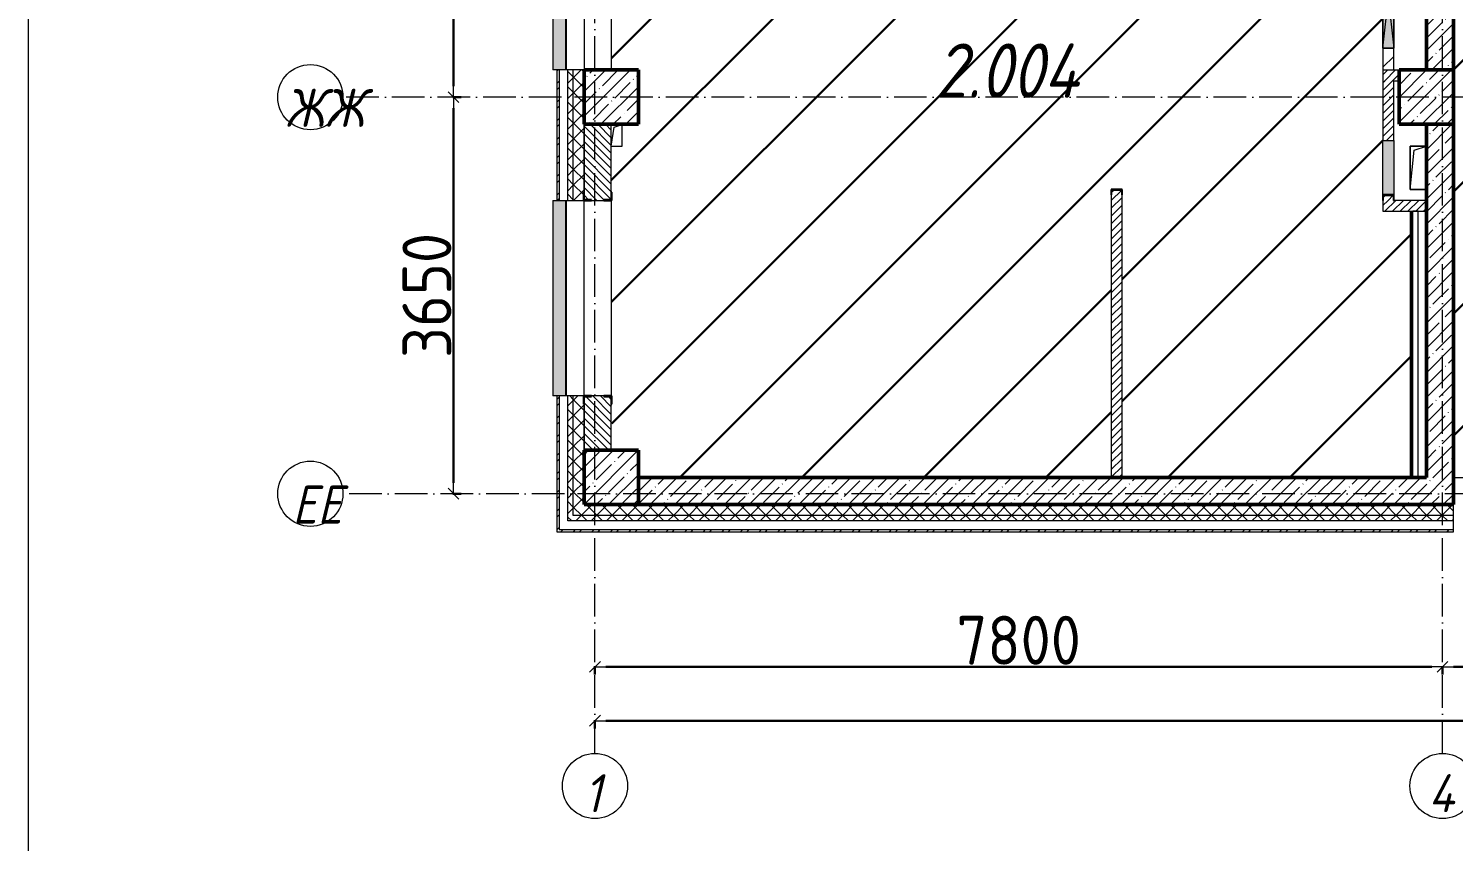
# Model space of a CAD drawing. Header units: millimetres. Extents: x -17017 to 628417, y -109036 to 199237.
# Drawn here: x 35697 to 48810, y 115795 to 123277 of the extents above; entities that cross this region are included whole.
import ezdxf

# ---------------------------------------------------------------- set-up
doc = ezdxf.new("R2010")
doc.units = ezdxf.units.MM
doc.linetypes.add('50_200_ШТРИХ_1Т_ш5_п1_п1_', pattern=[700, 500, -100, 0, -100])
for name, color, linetype, lineweight in [('3.1) ЖБ окна 1.2 м', 102, 'Continuous', 30), ('A-____-____-DIMS', 7, 'Continuous', 9), ('A-DETL-GENF-OTLN', 7, 'Continuous', 9), ('A-FLOR-____-OTLN', 7, 'Continuous', 9), ('A-GENM-____-MCUT', 7, 'Continuous', 25), ('A-GENM-____-OTLN', 7, 'Continuous', 9), ('A-GENM-____-OTLN-1', 7, 'Continuous', 25), ('A-GLAZ-____-OTLN', 7, 'Continuous', 9), ('A-WALL-____-MCUT', 7, 'Continuous', 13), ('A-WALL-____-MCUT-1', 7, 'Continuous', 9), ('A-WALL-____-MCUT-2', 7, 'Continuous', 50), ('A-WALL-____-OTLN', 7, 'Continuous', 9), ('A-WALL-____-PATT-1', 7, 'Continuous', 9), ('A-WALL-FNSH-MCUT-1', 7, 'Continuous', 9), ('S-COLS-____-MCUT', 7, 'Continuous', 50), ('S-COLS-____-OTLN', 7, 'Continuous', 9), ('S-GRID-____-IDEN', 7, 'Continuous', 9), ('S-GRID-____-OTLN-1', 7, '50_200_ШТРИХ_1Т_ш5_п1_п1_', 9), ('Марки помещений', 7, 'Continuous', 9), ('стяжа', 7, 'Continuous', 30)]:
    doc.layers.add(name, color=color, linetype=linetype, lineweight=lineweight)
doc.layers.add('A-GLAZ-____-OTLN-1', color=7, linetype='Continuous', lineweight=9, true_color=0xc0c0c0)
doc.styles.add('ISOCPEUR_I_2', font='isocpeui.ttf', dxfattribs={"width": 0.85, "height": 2.3})
doc.styles.add('ISOCPEUR_I_9', font='isocpeui.ttf', dxfattribs={"width": 0.9, "height": 250})
doc.styles.add('СПДС', font='isocpeur.ttf', dxfattribs={"width": 0.9})
doc.dimstyles.new('Размера А3', dxfattribs={"dimtxt": 200, "dimasz": 100, "dimexe": 70, "dimexo": 100, "dimgap": 20, "dimtad": 1, "dimdec": 0, "dimrnd": 10, "dimzin": 0, "dimdsep": 46, "dimtxsty": 'СПДС', "dimblk": 'ARROWHEAD_6', "dimcen": 1, "dimclrd": 256, "dimclre": 256, "dimclrt": 256, "dimazin": 0, "dimtfac": 1, "dimtdec": 0, "dimtmove": 2, "dimatfit": 3, "dimfxl": 1, "dimtolj": 1, "dimtzin": 0, "dimarcsym": 0})
pattern_1 = [(45, (43259.71, 63713.66), (-70.71068, 70.71068), []), (135, (43259.71, 63713.66), (-70.71068, -70.71068), [])]
pattern_2 = [(45, (43259.71, 63713.66), (-114.04925, 114.04925), []), (45, (43373.76, 63713.66), (-114.04925, 114.04925), [201.612, -40.322, 3.353, -36.97])]
pattern_3 = [(45, (43259.71, 63713.66), (-35.35534, 35.35534), [])]
pattern_4 = [(45, (43259.71, 63713.66), (-85.53659, 85.53659), []), (45, (43316.74, 63713.66), (-85.53659, 85.53659), [])]

# ---------------------------------------------------------------- blocks, each defined once
blk = doc.blocks.new('BSC_Колонна _Прямоугольная - 500х500-V21-АР1_План отверстий 2 этажа в осях 1-64_Ю-ЯЯ')
at = {"layer": 'S-COLS-____-OTLN'}
h = blk.add_hatch(dxfattribs=at)
h.set_pattern_fill('FP_30', color=256, style=0, pattern_type=2)
h.set_pattern_definition([(45, (2200, -55431.04), (-114.04925, 114.04925), []), (45, (2314.05, -55431.04), (-114.04925, 114.04925), [201.613, -40.323, 3.353, -36.97])])
h.paths.add_polyline_path([(-250, -250), (250, -250), (250, 250), (-250, 250), (-250, 179)], flags=0)
at = {"layer": 'S-COLS-____-MCUT'}
for p, q in [((250, 250), (-250, 250)), ((-250, 250), (-250, -250)), ((250, -250), (250, 250)), ((-250, -250), (250, -250))]:
    blk.add_line(p, q, dxfattribs=at)
blk = doc.blocks.new('BSC_Колонна _Прямоугольная - 500х500-V57-АР1_План отверстий 2 этажа в осях 1-64_Ю-ЯЯ')
at = {"layer": 'S-COLS-____-OTLN'}
h = blk.add_hatch(dxfattribs=at)
h.set_pattern_fill('FP_68', color=256, style=0, pattern_type=2)
h.set_pattern_definition([(45, (2200, -58931.04), (-114.04925, 114.04925), []), (45, (2314.05, -58931.04), (-114.04925, 114.04925), [201.613, -40.323, 3.353, -36.97])])
h.paths.add_polyline_path([(-250, -250), (250, -250), (250, 250), (-250, 250), (-250, -92)], flags=0)
at = {"layer": 'S-COLS-____-MCUT'}
for p, q in [((250, 250), (-250, 250)), ((-250, 250), (-250, -250)), ((250, -250), (250, 250)), ((-250, -250), (250, -250))]:
    blk.add_line(p, q, dxfattribs=at)
blk = doc.blocks.new('BSC_Колонна _Прямоугольная - 500х500-V58-АР1_План отверстий 2 этажа в осях 1-64_Ю-ЯЯ')
at = {"layer": 'S-COLS-____-OTLN'}
h = blk.add_hatch(dxfattribs=at)
h.set_pattern_fill('FP_69', color=256, style=0, pattern_type=2)
h.set_pattern_definition([(45, (-5300, -58931.04), (-114.04925, 114.04925), []), (45, (-5185.95, -58931.04), (-114.04925, 114.04925), [201.613, -40.323, 3.353, -36.97])])
h.paths.add_polyline_path([(-250, -250), (250, -250), (250, 250), (-250, 250)], flags=0)
at = {"layer": 'S-COLS-____-MCUT'}
for p, q in [((250, 250), (-250, 250)), ((-250, 250), (-250, -250)), ((250, -250), (250, 250)), ((-250, -250), (250, -250))]:
    blk.add_line(p, q, dxfattribs=at)
blk = doc.blocks.new('Фахверк_СКБ_Уголок - 250_2700-27497298-АР1_План отверстий 2 этажа в осях 1-64_Ю-ЯЯ')
at = {"layer": 'A-GENM-____-MCUT'}
for p, q in [((200, 181), (125, 181)), ((125, 181), (125, 106)), ((131, 106), (131, 175)), ((131, 175), (200, 175)), ((200, 175), (200, 181)), ((125, 106), (131, 106)), ((131, -6), (125, -6)), ((125, -6), (125, -81)), ((125, -81), (200, -81)), ((131, -75), (131, -6)), ((200, -75), (131, -75)), ((200, -81), (200, -75))]:
    blk.add_line(p, q, dxfattribs=at)
blk = doc.blocks.new('AR_Отверстие Ниша - Лючок-32405778-АР1_План отверстий 2 этажа в осях 1-64_Ю-ЯЯ')
at = {"layer": 'A-GLAZ-____-OTLN'}
blk.add_hatch(color=256, dxfattribs=at).paths.add_polyline_path([(-250, 50), (-250, -50), (250, -50), (250, 50)], flags=0)
for p, q in [((-250, 50), (250, 50)), ((250, 50), (250, -50)), ((250, -50), (-250, -50))]:
    blk.add_line(p, q, dxfattribs=at)
blk = doc.blocks.new('154_Фахверк_СКБ_Швеллер - Тип_100_3960_зеркало-29769493-АР1_План отверстий 2 этажа в осях 1-64_Ю-ЯЯ')
at = {"layer": 'A-GENM-____-MCUT'}
for p, q in [((175, 50), (125, 50)), ((125, 50), (125, -50)), ((128, 47), (175, 47)), ((128, -47), (128, 47)), ((175, 47), (175, 50)), ((125, -50), (175, -50)), ((175, -47), (128, -47)), ((175, -50), (175, -47))]:
    blk.add_line(p, q, dxfattribs=at)
blk = doc.blocks.new('154_Фахверк_СКБ_Швеллер - Тип_100_3960-28331862-АР1_План отверстий 2 этажа в осях 1-64_Ю-ЯЯ')
at = {"layer": 'A-GENM-____-MCUT'}
for p, q in [((175, 50), (125, 50)), ((125, 50), (125, -50)), ((128, 47), (175, 47)), ((128, -47), (128, 47)), ((175, 47), (175, 50)), ((125, -50), (175, -50)), ((175, -47), (128, -47)), ((175, -50), (175, -47))]:
    blk.add_line(p, q, dxfattribs=at)
blk = doc.blocks.new('AR_Отверстие прямоугольное _в плите_ - AR_Отверстие прямоугольное _в плите_-30459278-АР1_План отверстий 2 этажа в осях 1-64_Ю-ЯЯ')
at = {"layer": 'A-GENM-____-OTLN'}
for p, q in [((75, 200), (-75, 200)), ((-75, 200), (-75, -200)), ((-75, -200), (-37, 163)), ((-37, 163), (75, 200)), ((-75, -200), (75, -200))]:
    blk.add_line(p, q, dxfattribs=at)
blk = doc.blocks.new('AR_Отверстие прямоугольное _в плите_ - AR_Отверстие прямоугольное _в плите_-V165-АР1_План отверстий 2 этажа в осях 1-64_Ю-ЯЯ')
at = {"layer": 'A-GENM-____-OTLN'}
for p, q in [((50, 100), (-50, 100)), ((-50, -100), (-25, 75)), ((-25, 75), (50, 100)), ((50, -100), (50, 100)), ((-50, -100), (50, -100))]:
    blk.add_line(p, q, dxfattribs=at)
blk = doc.blocks.new('Отлив_СКБ - Отлив витража_120_НВФ-31885689-АР1_План отверстий 2 этажа в осях 1-64_Ю-ЯЯ')
at = {"layer": 'A-GLAZ-____-OTLN-1'}
for points in [[(1800, 2), (1800, 120), (0, 120), (0, 2), (737, 2)], [(1800, 0), (1800, 2), (0, 2), (0, 0), (737, 0)]]:
    blk.add_hatch(color=256, dxfattribs=at).paths.add_polyline_path(points, flags=0)
at = {"layer": 'A-GLAZ-____-OTLN'}
for p, q in [((0, 83), (0, 120)), ((1800, 120), (0, 120)), ((0, 2), (1800, 2)), ((1800, 120), (1800, 83)), ((1800, 0), (0, 0))]:
    blk.add_line(p, q, dxfattribs=at)
blk = doc.blocks.new('AR_Отверстие прямоугольное _в стене_ - AR_Отверстие прямоугольное _в стене__ОВ-36801996-АР1_План отверстий 2 этажа в осях 1-64_Ю-ЯЯ')
at = {"layer": 'A-GLAZ-____-OTLN'}
blk.add_hatch(color=256, dxfattribs=at).paths.add_polyline_path([(-450, -50), (450, -50), (450, 50), (-450, 50)], flags=0)
at = {"layer": 'A-DETL-GENF-OTLN'}
for p, q in [((-450, -50), (-450, 50)), ((-450, 50), (450, 50)), ((450, 50), (-450, -50)), ((-450, 50), (450, -50)), ((450, 50), (-450, 50)), ((-450, 50), (-450, -50)), ((450, 50), (450, -50)), ((450, -50), (450, 50)), ((450, -50), (-450, -50)), ((-450, -50), (450, -50))]:
    blk.add_line(p, q, dxfattribs=at)
blk = doc.blocks.new('Ось сетки - Круг_Ø6_00__ISO-2_5_0_9K_-25732049-АР1_План отверстий 2 этажа в осях 1-64_Ю-ЯЯ')
at = {"layer": 'S-GRID-____-IDEN'}
blk.add_circle((0, 0), 3, dxfattribs=at)
blk = doc.blocks.new('ARROWHEAD_6')
at = {"color": 0, "linetype": 'Continuous'}
for p, q in [((0, 0), (-1, 0)), ((-0.5, -0.5), (0.5, 0.5))]:
    blk.add_line(p, q, dxfattribs=at)
blk = doc.blocks.new('*D2723')
at = {"layer": 'A-____-____-DIMS', "lineweight": -2, "transparency": 16777216}
for p, q in [((-17942, 512710), (-17942, 512634)), ((-10142, 512710), (-10142, 512634)), ((-17842, 512704), (-10242, 512704))]:
    blk.add_line(p, q, dxfattribs=at)
at = {"layer": 'Defpoints', "color": 0, "transparency": 16777216}
for p in [(-17942, 512810), (-10142, 512810), (-10142, 512704)]:
    blk.add_point(p, dxfattribs=at)
at = {"layer": 'A-____-____-DIMS', "lineweight": -2, "transparency": 16777216, "xscale": 100, "yscale": 100, "zscale": 100, "rotation": 180}
blk.add_blockref('ARROWHEAD_6', (-17942, 512704), dxfattribs=at)
at = {"layer": 'A-____-____-DIMS', "lineweight": -2, "transparency": 16777216, "xscale": 100, "yscale": 100, "zscale": 100}
blk.add_blockref('ARROWHEAD_6', (-10142, 512704), dxfattribs=at)
at = {"layer": 'A-____-____-DIMS', "transparency": 16777216, "insert": (-14042, 512949), "char_height": 450, "width": 2.49, "attachment_point": 5, "style": 'СПДС'}
blk.add_mtext('\\A1;7800', dxfattribs=at)
blk = doc.blocks.new('*D2724')
at = {"layer": 'A-____-____-DIMS', "lineweight": -2, "transparency": 16777216}
for p, q in [((-10142, 512710), (-10142, 512634)), ((-7842, 512710), (-7842, 512634)), ((-10042, 512704), (-7942, 512704))]:
    blk.add_line(p, q, dxfattribs=at)
at = {"layer": 'Defpoints', "color": 0, "transparency": 16777216}
for p in [(-10142, 512810), (-7842, 512810), (-7842, 512704)]:
    blk.add_point(p, dxfattribs=at)
at = {"layer": 'A-____-____-DIMS', "lineweight": -2, "transparency": 16777216, "xscale": 100, "yscale": 100, "zscale": 100, "rotation": 180}
blk.add_blockref('ARROWHEAD_6', (-10142, 512704), dxfattribs=at)
at = {"layer": 'A-____-____-DIMS', "lineweight": -2, "transparency": 16777216, "xscale": 100, "yscale": 100, "zscale": 100}
blk.add_blockref('ARROWHEAD_6', (-7842, 512704), dxfattribs=at)
at = {"layer": 'A-____-____-DIMS', "transparency": 16777216, "insert": (-8992, 512949), "char_height": 450, "width": 2.49, "attachment_point": 5, "style": 'СПДС'}
blk.add_mtext('\\A1;2300', dxfattribs=at)
blk = doc.blocks.new('*D2745')
at = {"layer": 'A-____-____-DIMS', "lineweight": -2, "transparency": 16777216}
for p, q in [((-19249, 517947), (-19173, 517947)), ((-19243, 514397), (-19243, 517847)), ((-19249, 514297), (-19173, 514297))]:
    blk.add_line(p, q, dxfattribs=at)
at = {"layer": 'Defpoints', "color": 0, "transparency": 16777216}
for p in [(-19349, 517947), (-19243, 517947), (-19349, 514297)]:
    blk.add_point(p, dxfattribs=at)
at = {"layer": 'A-____-____-DIMS', "lineweight": -2, "transparency": 16777216, "xscale": 100, "yscale": 100, "zscale": 100}
for p, rotation in [((-19243, 517947), 90), ((-19243, 514297), 270)]:
    blk.add_blockref('ARROWHEAD_6', p, dxfattribs=dict(at, rotation=rotation))
at = {"layer": 'A-____-____-DIMS', "transparency": 16777216, "insert": (-19488, 516122), "char_height": 450, "width": 2.49, "attachment_point": 5, "rotation": 90, "style": 'СПДС'}
blk.add_mtext('\\A1;3650', dxfattribs=at)
blk = doc.blocks.new('*D2746')
at = {"layer": 'A-____-____-DIMS', "lineweight": -2, "transparency": 16777216}
for p, q in [((-19249, 520797), (-19173, 520797)), ((-19243, 518047), (-19243, 520697)), ((-19249, 517947), (-19173, 517947))]:
    blk.add_line(p, q, dxfattribs=at)
at = {"layer": 'Defpoints', "color": 0, "transparency": 16777216}
for p in [(-19349, 520797), (-19243, 520797), (-19349, 517947)]:
    blk.add_point(p, dxfattribs=at)
at = {"layer": 'A-____-____-DIMS', "lineweight": -2, "transparency": 16777216, "xscale": 100, "yscale": 100, "zscale": 100}
for p, rotation in [((-19243, 520797), 90), ((-19243, 517947), 270)]:
    blk.add_blockref('ARROWHEAD_6', p, dxfattribs=dict(at, rotation=rotation))
at = {"layer": 'A-____-____-DIMS', "transparency": 16777216, "insert": (-19488, 519372), "char_height": 450, "width": 2.49, "attachment_point": 5, "rotation": 90, "style": 'СПДС'}
blk.add_mtext('\\A1;2850', dxfattribs=at)
blk = doc.blocks.new('*D2712')
at = {"layer": 'A-____-____-DIMS', "lineweight": -2, "transparency": 16777216}
for p, q in [((-17942, 512214), (-17942, 512138)), ((-17842, 512208), (55358, 512208)), ((55458, 512214), (55458, 512138))]:
    blk.add_line(p, q, dxfattribs=at)
at = {"layer": 'Defpoints', "color": 0, "transparency": 16777216}
for p in [(-17942, 512314), (55458, 512314), (55458, 512208)]:
    blk.add_point(p, dxfattribs=at)
at = {"layer": 'A-____-____-DIMS', "lineweight": -2, "transparency": 16777216, "xscale": 100, "yscale": 100, "zscale": 100, "rotation": 180}
blk.add_blockref('ARROWHEAD_6', (-17942, 512208), dxfattribs=at)
at = {"layer": 'A-____-____-DIMS', "lineweight": -2, "transparency": 16777216, "xscale": 100, "yscale": 100, "zscale": 100}
blk.add_blockref('ARROWHEAD_6', (55458, 512208), dxfattribs=at)
at = {"layer": 'A-____-____-DIMS', "transparency": 16777216, "insert": (18758, 512453), "char_height": 450, "width": 3.19, "attachment_point": 5, "style": 'СПДС'}
blk.add_mtext('\\A1;73400', dxfattribs=at)
blk = doc.blocks.new('2этаж')
at = {"layer": 'S-GRID-____-OTLN-1', "color": 251, "ltscale": 0.6, "true_color": 0x636466}
for p, q in [((-17941.7, 511907.5), (-17941.7, 549908.8)), ((-10141.7, 511907.5), (-10141.7, 549908.8)), ((59888.4, 517947), (-20260.4, 517947)), ((88482.7, 514297), (-20260.4, 514297))]:
    blk.add_line(p, q, dxfattribs=at)
at = {"layer": 'S-GRID-____-IDEN', "xscale": 99.99999999999993, "yscale": 99.99999999999993, "zscale": 99.99999999999993, "rotation": 89.9999999999998}
for p in [(-20560.4, 517947), (-20560.4, 514297)]:
    blk.add_blockref('Ось сетки - Круг_Ø6_00__ISO-2_5_0_9K_-25732049-АР1_План отверстий 2 этажа в осях 1-64_Ю-ЯЯ', p, dxfattribs=at)
at = {"layer": 'S-GRID-____-IDEN', "xscale": 99.99999999999993, "yscale": 99.99999999999993, "zscale": 99.99999999999993}
for p in [(-17941.7, 511607.5), (-10141.7, 511607.5)]:
    blk.add_blockref('Ось сетки - Круг_Ø6_00__ISO-2_5_0_9K_-25732049-АР1_План отверстий 2 этажа в осях 1-64_Ю-ЯЯ', p, dxfattribs=at)
at = {"layer": 'S-GRID-____-IDEN', "char_height": 350, "attachment_point": 1, "style": 'ISOCPEUR_I_9'}
for s, insert, width in [('ЖЖ', (-20793.2, 518023.1), 562.785), ('ЕЕ', (-20727.5, 514373.1), 404.05), ('\\fISOCPEUR|b0|i1|c204|p34|;\\W.9;1', (-18039.5, 511716.3), 144.304), ('\\fISOCPEUR|b0|i1|c204|p34|;\\W.9;4', (-10272.3, 511716.3), 223.671)]:
    blk.add_mtext(s, dxfattribs=dict(at, insert=insert, width=width))
at = {"layer": 'A-____-____-DIMS'}
for base, p1, p2, picture, middle in [((-19243.1, 520797), (-19349.1, 517947), (-19349.1, 520797), '*D2746', (-19488.1, 519372)), ((-19243.1, 517947), (-19349.1, 514297), (-19349.1, 517947), '*D2745', (-19488.1, 516122))]:
    dim = blk.add_linear_dim(base=base, p1=p1, p2=p2, angle=90, dimstyle='Размера А3', override={"dimtxt": 450}, dxfattribs=at)
    dim.commit()
    dim.dimension.update_dxf_attribs({"geometry": picture, "text_midpoint": middle})
for base, p1, p2, picture, middle in [((-10141.7, 512704.4), (-17941.7, 512810.5), (-10141.7, 512810.5), '*D2723', (-14041.7, 512949.4)), ((-7841.7, 512704.4), (-10141.7, 512810.5), (-7841.7, 512810.5), '*D2724', (-8991.7, 512949.4)), ((55458.3, 512207.6), (-17941.7, 512313.7), (55458.3, 512313.7), '*D2712', (18758.3, 512452.6))]:
    dim = blk.add_linear_dim(base=base, p1=p1, p2=p2, dimstyle='Размера А3', override={"dimtxt": 450}, dxfattribs=at)
    dim.commit()
    dim.dimension.update_dxf_attribs({"geometry": picture, "text_midpoint": middle})

msp = doc.modelspace()

# ---------------------------------------------------------------- hatches: boundary and pattern name
at = {"layer": 'A-WALL-____-PATT-1'}
h = msp.add_hatch(dxfattribs=at)
h.set_pattern_fill('FP_3', color=256, style=0, pattern_type=2)
h.set_pattern_definition(pattern_4)
h.paths.add_polyline_path([(40560, 118645), (40580, 118645), (40580, 119895), (40560, 119895), (40560, 119324)], flags=0)
h.paths.add_polyline_path([(40580, 121695), (40580, 122895), (40560, 122895), (40560, 121695)], flags=0)
h.paths.add_polyline_path([(40580, 124695), (40580, 125745), (40560, 125745), (40560, 124695)], flags=0)
h.paths.add_polyline_path([(40580, 127545), (40580, 128695), (40560, 128695), (40560, 127545)], flags=0)
h.paths.add_polyline_path([(40580, 130495), (40580, 131565), (40560, 131565), (40560, 130495)], flags=0)
h = msp.add_hatch(dxfattribs=at)
h.set_pattern_fill('FP_1', color=256, style=0, pattern_type=2)
h.set_pattern_definition(pattern_1)
h.paths.add_polyline_path([(40660, 118745), (40710, 118745), (40710, 119895), (40660, 119895), (40660, 119324)], flags=0)
h.paths.add_polyline_path([(40660, 121695), (40710, 121695), (40710, 122895), (40660, 122895), (40660, 122553)], flags=0)
h.paths.add_polyline_path([(40660, 124695), (40710, 124695), (40710, 125745), (40660, 125745)], flags=0)
h.paths.add_polyline_path([(40710, 127545), (40710, 128695), (40660, 128695), (40660, 127545)], flags=0)
h.paths.add_polyline_path([(40660, 130495), (40710, 130495), (40710, 131395), (40660, 131395), (40660, 130625)], flags=0)
h = msp.add_hatch(dxfattribs=at)
h.set_pattern_fill('FP_1', color=256, style=0, pattern_type=2)
h.set_pattern_definition(pattern_1)
h.paths.add_polyline_path([(40710, 118795), (40810, 118795), (40810, 119820), (40804, 119820), (40804, 119895), (40710, 119895), (40710, 119324)], flags=0)
h.paths.add_polyline_path([(40810, 122395), (40810, 122895), (40710, 122895), (40710, 122395)], flags=0)
h.paths.add_polyline_path([(40804, 121695), (40804, 121770), (40810, 121770), (40810, 122395), (40710, 122395), (40710, 121695)], flags=0)
h.paths.add_polyline_path([(40804, 124695), (40804, 124770), (40810, 124770), (40810, 125745), (40710, 125745), (40710, 124695)], flags=0)
h.paths.add_polyline_path([(40804, 127545), (40804, 127620), (40810, 127620), (40810, 128620), (40804, 128620), (40804, 128695), (40710, 128695), (40710, 127545)], flags=0)
h.paths.add_polyline_path([(40710, 130495), (40804, 130495), (40804, 130570), (40810, 130570), (40810, 131395), (40710, 131395), (40710, 130625)], flags=0)
h = msp.add_hatch(dxfattribs=at)
h.set_pattern_fill('FP_4', color=256, style=0, pattern_type=2)
h.set_pattern_definition([(45, (43259.71, 63713.66), (-84.85281, 84.85281), [])])
h.paths.add_polyline_path([(48260, 122895), (48260, 123095), (48160, 123095), (48160, 122895)], flags=0)
h.paths.add_polyline_path([(48260, 123995), (48260, 124295), (48160, 124295), (48160, 123995), (48244, 123995)], flags=0)
h.paths.add_polyline_path([(48260, 124595), (48260, 125545), (48160, 125545), (48160, 124595), (48236, 124595)], flags=0)
h = msp.add_hatch(dxfattribs=at)
h.set_pattern_fill('FP_13', color=256, style=0, pattern_type=2)
h.set_pattern_definition(pattern_2)
h.paths.add_polyline_path([(48810, 122895), (48810, 125245), (48560, 125245), (48560, 122895)], flags=0)
h = msp.add_hatch(dxfattribs=at)
h.set_pattern_fill('FP_5', color=256, style=0, pattern_type=2)
h.set_pattern_definition(pattern_3)
h.paths.add_polyline_path([(48260, 122795), (48310, 122795), (48310, 122895), (48160, 122895), (48160, 122795)], flags=0)
h = msp.add_hatch(dxfattribs=at)
h.set_pattern_fill('FP_5', color=256, style=0, pattern_type=2)
h.set_pattern_definition(pattern_3)
h.paths.add_polyline_path([(48257, 121695), (48257, 121742), (48163, 121742), (48163, 121695), (48210, 121695)], flags=0)
h.paths.add_polyline_path([(48160, 122245), (48260, 122245), (48260, 122795), (48160, 122795)], flags=0)
h = msp.add_hatch(dxfattribs=at)
h.set_pattern_fill('FP_6', color=256, style=0, pattern_type=2)
h.set_pattern_definition([(135, (43259.71, 63713.66), (-35.35534, -35.35534), [])])
h.paths.add_polyline_path([(40810, 119395), (41060, 119395), (41060, 119889), (40991, 119889), (40991, 119895), (40879, 119895), (40879, 119889), (40810, 119889), (40810, 119820)], flags=0)
h.paths.add_polyline_path([(40879, 121695), (40991, 121695), (40991, 121701), (41060, 121701), (41060, 122395), (40810, 122395), (40810, 121701), (40879, 121701)], flags=0)
h = msp.add_hatch(dxfattribs=at)
h.set_pattern_fill('FP_13', color=256, style=0, pattern_type=2)
h.set_pattern_definition(pattern_2)
h.paths.add_polyline_path([(48810, 119145), (48810, 122395), (48560, 122395), (48560, 119145)], flags=0)
h = msp.add_hatch(dxfattribs=at)
h.set_pattern_fill('FP_5', color=256, style=0, pattern_type=2)
h.set_pattern_definition(pattern_3)
h.paths.add_polyline_path([(45660, 119145), (45760, 119145), (45760, 121745), (45757, 121745), (45757, 121792), (45663, 121792), (45663, 121745), (45660, 121745)], flags=0)
h = msp.add_hatch(dxfattribs=at)
h.set_pattern_fill('FP_5', color=256, style=0, pattern_type=2)
h.set_pattern_definition(pattern_3)
h.paths.add_polyline_path([(48260, 121595), (48560, 121595), (48560, 121695), (48160, 121695), (48160, 121595), (48257, 121595)], flags=0)
h = msp.add_hatch(dxfattribs=at)
h.set_pattern_fill('FP_13', color=256, style=0, pattern_type=2)
h.set_pattern_definition(pattern_2)
h.paths.add_polyline_path([(48560, 118895), (48560, 119145), (41310, 119145), (41310, 118895), (46780, 118895)], flags=0)
h = msp.add_hatch(dxfattribs=at)
h.set_pattern_fill('FP_13', color=256, style=0, pattern_type=2)
h.set_pattern_definition(pattern_2)
h.paths.add_polyline_path([(56310, 118895), (56310, 119145), (49810, 119145), (49810, 118895), (55617, 118895)], flags=0)
h.paths.add_polyline_path([(48560, 118895), (48810, 118895), (48810, 119145), (48560, 119145)], flags=0)
h = msp.add_hatch(dxfattribs=at)
h.set_pattern_fill('FP_1', color=256, style=0, pattern_type=2)
h.set_pattern_definition(pattern_1)
h.paths.add_polyline_path([(117480, 118795), (117560, 118795), (117560, 118895), (111210, 118895), (111210, 118795), (113945, 118795)], flags=0)
h.paths.add_polyline_path([(108260, 118795), (110210, 118795), (110210, 118895), (108335, 118895), (108335, 118889), (108260, 118889)], flags=0)
h.paths.add_polyline_path([(107260, 118795), (107260, 118889), (107185, 118889), (107185, 118895), (106235, 118895), (106235, 118889), (106160, 118889), (106160, 118795), (106875, 118795)], flags=0)
h.paths.add_polyline_path([(103340, 118795), (104360, 118795), (104360, 118889), (104285, 118889), (104285, 118895), (103235, 118895), (103235, 118889), (103160, 118889), (103160, 118795), (103235, 118795)], flags=0)
h.paths.add_polyline_path([(101360, 118795), (101360, 118889), (101285, 118889), (101285, 118895), (100235, 118895), (100235, 118889), (100160, 118889), (100160, 118795), (100688, 118795)], flags=0)
h.paths.add_polyline_path([(97595, 118795), (98360, 118795), (98360, 118889), (98285, 118889), (98285, 118895), (97235, 118895), (97235, 118889), (97160, 118889), (97160, 118795), (97510, 118795)], flags=0)
h.paths.add_polyline_path([(95285, 118795), (95360, 118795), (95360, 118889), (95285, 118889), (95285, 118895), (94235, 118895), (94235, 118889), (94160, 118889), (94160, 118795), (94502, 118795)], flags=0)
h.paths.add_polyline_path([(91160, 118795), (92360, 118795), (92360, 118889), (92285, 118889), (92285, 118895), (91235, 118895), (91235, 118889), (91160, 118889)], flags=0)
h.paths.add_polyline_path([(85735, 118795), (85810, 118795), (85810, 118889), (85735, 118889), (85735, 118895), (84685, 118895), (84685, 118889), (84610, 118889), (84610, 118795), (85665, 118795)], flags=0)
h.paths.add_polyline_path([(87685, 118795), (89360, 118795), (89360, 118889), (89285, 118889), (89285, 118895), (87685, 118895), (87685, 118889), (87610, 118889), (87610, 118795)], flags=0)
h.paths.add_polyline_path([(82735, 118795), (82810, 118795), (82810, 118889), (82735, 118889), (82735, 118895), (81685, 118895), (81685, 118889), (81610, 118889), (81610, 118795), (82460, 118795)], flags=0)
h.paths.add_polyline_path([(79810, 118795), (79810, 118889), (79735, 118889), (79735, 118895), (78685, 118895), (78685, 118889), (78610, 118889), (78610, 118795), (79478, 118795)], flags=0)
h.paths.add_polyline_path([(75610, 118795), (76810, 118795), (76810, 118889), (76735, 118889), (76735, 118895), (75685, 118895), (75685, 118889), (75610, 118889)], flags=0)
h.paths.add_polyline_path([(73810, 118795), (73810, 118889), (73735, 118889), (73735, 118895), (72685, 118895), (72685, 118889), (72610, 118889), (72610, 118795), (73735, 118795)], flags=0)
h.paths.add_polyline_path([(69960, 118795), (70810, 118795), (70810, 118889), (70735, 118889), (70735, 118895), (69685, 118895), (69685, 118889), (69610, 118889), (69610, 118795), (69757, 118795)], flags=0)
h.paths.add_polyline_path([(67810, 118795), (67810, 118889), (67735, 118889), (67735, 118895), (66685, 118895), (66685, 118889), (66610, 118889), (66610, 118795), (67106, 118795)], flags=0)
h.paths.add_polyline_path([(64810, 118795), (64810, 118889), (64735, 118889), (64735, 118895), (63685, 118895), (63685, 118889), (63610, 118889), (63610, 118795), (64735, 118795)], flags=0)
h.paths.add_polyline_path([(61810, 118795), (61810, 118889), (61735, 118889), (61735, 118895), (60685, 118895), (60685, 118889), (60610, 118889), (60610, 118795), (61803, 118795)], flags=0)
h.paths.add_polyline_path([(59610, 118795), (59610, 118889), (59535, 118889), (59535, 118895), (49810, 118895), (49810, 118795), (59152, 118795)], flags=0)
h.paths.add_polyline_path([(48810, 118795), (48810, 118895), (40810, 118895), (40810, 118795), (46780, 118795)], flags=0)
h = msp.add_hatch(dxfattribs=at)
h.set_pattern_fill('FP_1', color=256, style=0, pattern_type=2)
h.set_pattern_definition(pattern_1)
h.paths.add_polyline_path([(117560, 118745), (117560, 118795), (111210, 118795), (111210, 118745), (117480, 118745)], flags=0)
h.paths.add_polyline_path([(110210, 118745), (110210, 118795), (108260, 118795), (108260, 118745), (108642, 118745)], flags=0)
h.paths.add_polyline_path([(107260, 118745), (107260, 118795), (106160, 118795), (106160, 118745), (106875, 118745)], flags=0)
h.paths.add_polyline_path([(104360, 118745), (104360, 118795), (103160, 118795), (103160, 118745), (103340, 118745)], flags=0)
h.paths.add_polyline_path([(101360, 118745), (101360, 118795), (100160, 118795), (100160, 118745), (100688, 118745)], flags=0)
h.paths.add_polyline_path([(98360, 118745), (98360, 118795), (97160, 118795), (97160, 118745), (98037, 118745)], flags=0)
h.paths.add_polyline_path([(94160, 118745), (95360, 118745), (95360, 118795), (94160, 118795)], flags=0)
h.paths.add_polyline_path([(91851, 118745), (92360, 118745), (92360, 118795), (91160, 118795), (91160, 118745)], flags=0)
h.paths.add_polyline_path([(87610, 118745), (89360, 118745), (89360, 118795), (87610, 118795)], flags=0)
h.paths.add_polyline_path([(84610, 118745), (85810, 118745), (85810, 118795), (84610, 118795)], flags=0)
h.paths.add_polyline_path([(82810, 118745), (82810, 118795), (81610, 118795), (81610, 118745), (82130, 118745)], flags=0)
h.paths.add_polyline_path([(76810, 118745), (76810, 118795), (75610, 118795), (75610, 118745)], flags=0)
h.paths.add_polyline_path([(78610, 118745), (79810, 118745), (79810, 118795), (78610, 118795)], flags=0)
h.paths.add_polyline_path([(73810, 118745), (73810, 118795), (72610, 118795), (72610, 118745), (73292, 118745)], flags=0)
h.paths.add_polyline_path([(70810, 118745), (70810, 118795), (69610, 118795), (69610, 118745), (70641, 118745)], flags=0)
h.paths.add_polyline_path([(66610, 118745), (67810, 118745), (67810, 118795), (66610, 118795)], flags=0)
h.paths.add_polyline_path([(64810, 118745), (64810, 118795), (63610, 118795), (63610, 118745), (64455, 118745)], flags=0)
h.paths.add_polyline_path([(61803, 118745), (61810, 118745), (61810, 118795), (60610, 118795), (60610, 118745), (60920, 118745)], flags=0)
h.paths.add_polyline_path([(59610, 118745), (59610, 118795), (49810, 118795), (49810, 118745), (59152, 118745)], flags=0)
h.paths.add_polyline_path([(48810, 118745), (48810, 118795), (40710, 118795), (40710, 118745), (46780, 118745)], flags=0)
h = msp.add_hatch(dxfattribs=at)
h.set_pattern_fill('FP_3', color=256, style=0, pattern_type=2)
h.set_pattern_definition(pattern_4)
h.paths.add_polyline_path([(88475, 118645), (88475, 118665), (87610, 118665), (87610, 118645), (88316, 118645)], flags=0)
h.paths.add_polyline_path([(85665, 118645), (85810, 118645), (85810, 118665), (84610, 118665), (84610, 118645)], flags=0)
h.paths.add_polyline_path([(82130, 118645), (82810, 118645), (82810, 118665), (81610, 118665), (81610, 118645)], flags=0)
h.paths.add_polyline_path([(79810, 118645), (79810, 118665), (78610, 118665), (78610, 118645), (79478, 118645)], flags=0)
h.paths.add_polyline_path([(76810, 118645), (76810, 118665), (75610, 118665), (75610, 118645)], flags=0)
h.paths.add_polyline_path([(73810, 118645), (73810, 118665), (72610, 118665), (72610, 118645), (73292, 118645)], flags=0)
h.paths.add_polyline_path([(70641, 118645), (70810, 118645), (70810, 118665), (69610, 118665), (69610, 118645), (69757, 118645)], flags=0)
h.paths.add_polyline_path([(67810, 118645), (67810, 118665), (66610, 118665), (66610, 118645), (67106, 118645)], flags=0)
h.paths.add_polyline_path([(64455, 118645), (64810, 118645), (64810, 118665), (63610, 118665), (63610, 118645)], flags=0)
h.paths.add_polyline_path([(60610, 118645), (61810, 118645), (61810, 118665), (60610, 118665)], flags=0)
h.paths.add_polyline_path([(59610, 118645), (59610, 118665), (49810, 118665), (49810, 118645), (59152, 118645)], flags=0)
h.paths.add_polyline_path([(48810, 118645), (48810, 118665), (40580, 118665), (40580, 118645), (46780, 118645)], flags=0)
at = {"layer": 'стяжа'}
h = msp.add_hatch(dxfattribs=at)
h.set_pattern_fill('ANSI31', color=5, scale=250)
h.paths.add_polyline_path([(45510, 128120), (45504, 128120), (45504, 128195), (45504, 128201), (45504, 128270), (45510, 128495), (45510, 128795), (45510, 129270), (45504, 129270), (45504, 129339), (45504, 129345), (45504, 129420), (45510, 130795), (45210, 130795), (44710, 130795), (44710, 130895), (44710, 131145), (44611, 131145), (44611, 130945), (44511, 130945), (44511, 131145), (41310, 131145), (41310, 130895), (41160, 130895), (41160, 130595), (41066, 130595), (41066, 130495), (41060, 128695), (41066, 128695), (41066, 128620), (41063, 128095), (41160, 128095), (41160, 127895), (41060, 127895), (41060, 127620), (41066, 127620), (41066, 127545), (41060, 125745), (41310, 125745), (45510, 125745)])
h.paths.add_polyline_path([(48160, 123095), (48160, 123995), (48160, 124295), (48160, 124595), (48160, 125545), (47785, 125545), (47785, 125539), (47710, 125539), (46010, 125540), (46010, 125539), (45935, 125539), (41310, 125545), (41310, 125245), (41161, 125245), (41160, 125244), (41160, 125044), (41060, 125044), (41060, 124770), (41066, 124770), (41066, 124695), (41060, 122895), (41310, 122895), (41310, 122395), (41161, 122395), (41160, 122394), (41160, 122194), (41060, 122194), (41060, 121770), (41066, 121770), (41066, 121695), (41060, 119895), (41066, 119895), (41066, 119820), (41060, 119395), (41310, 119395), (41310, 119145), (45660, 119145), (45660, 121745), (45660, 121795), (45760, 121795), (45760, 121745), (45760, 119145), (48410, 119145), (48410, 121595), (48160, 121595), (48160, 121695), (48160, 121745), (48160, 122245)])
h.paths.add_polyline_path([(61110, 122820), (61104, 122820), (61104, 122895), (61110, 126395), (60960, 126395), (60960, 126695), (60835, 126695), (60835, 126689), (60760, 126689), (59685, 126694), (59685, 126689), (59616, 126689), (59610, 126689), (59535, 126689), (59170, 126691), (59170, 126495), (59170, 126295), (59170, 126095), (59170, 125195), (59170, 125145), (59170, 123425), (59860, 123425), (59910, 123425), (59910, 123325), (59860, 123325), (57360, 123325), (57010, 123325), (57010, 121970), (57010, 121770), (57010, 121225), (57010, 121175), (57010, 120249), (57016, 120249), (57016, 119901), (57010, 119145), (59535, 119145), (59535, 119151), (59610, 119151), (60610, 119145), (60610, 119151), (60685, 119151), (60760, 119149), (60760, 119245), (60960, 119245), (60960, 119395), (61110, 119395)])
h.paths.add_polyline_path([(58630, 121445), (58630, 121245), (58430, 121245), (58430, 121445)], flags=16)
h.paths.add_polyline_path([(58265, 122170), (58245, 122170), (58245, 122320), (57045, 122320), (57045, 122340), (58245, 122340), (58245, 122490), (58265, 122490)], flags=16)
h.paths.add_polyline_path([(58265, 121520), (58265, 121200), (58245, 121200), (58245, 121350), (57045, 121350), (57045, 121370), (58245, 121370), (58245, 121520)], flags=16)
h.paths.add_polyline_path([(58265, 123140), (58245, 123140), (58245, 123290), (58265, 123290)], flags=16)
h.paths.add_polyline_path([(58265, 120550), (58265, 120230), (58245, 120230), (58245, 120380), (57045, 120380), (57045, 120400), (58245, 120400), (58245, 120550)], flags=16)
h.paths.add_polyline_path([(58265, 119580), (58265, 119180), (58245, 119180), (58245, 119580)], flags=16)
h.paths.add_polyline_path([(59440, 126295), (59240, 126295), (59240, 126495), (59440, 126495)], flags=16)
h.paths.add_polyline_path([(58740, 126195), (58340, 126195), (58340, 126295), (58340, 126689), (58240, 126689), (58234, 126689), (58165, 126689), (57315, 126694), (57315, 126689), (57246, 126689), (57240, 126689), (57165, 126689), (57010, 126690), (57010, 123875), (57360, 123875), (57410, 123875), (57910, 123875), (58740, 123875)], flags=17)
h.paths.add_polyline_path([(67890, 126045), (67490, 126045), (67440, 126045), (67340, 126045), (67340, 126695), (66960, 126695), (66760, 126695), (66310, 126695), (66310, 126295), (65760, 126295), (65310, 126295), (63960, 126295), (63960, 126395), (63960, 126695), (63360, 126695), (62510, 126695), (62335, 126695), (62335, 126689), (62266, 126689), (62260, 126689), (62185, 126689), (61960, 126691), (61960, 126195), (61310, 126195), (61310, 122895), (61316, 122895), (61316, 122820), (61310, 119395), (61460, 119395), (61460, 119245), (61660, 119245), (61660, 119145), (61735, 119145), (61735, 119151), (61810, 119151), (63610, 119145), (63610, 119151), (63685, 119151), (63960, 119145), (63960, 119395), (64460, 119395), (64460, 119245), (64660, 119245), (64660, 119145), (64735, 119145), (64735, 119151), (64810, 119151), (66610, 119145), (66610, 119151), (66685, 119151), (67735, 119145), (67735, 119151), (67810, 119151), (69610, 119145), (69610, 119151), (69685, 119151), (69760, 119149), (69760, 119245), (69960, 119245), (69960, 119395), (70110, 119395), (70110, 122820), (70104, 122820), (70104, 122895), (70109, 126045)])
h.paths.add_polyline_path([(78410, 126295), (78410, 126689), (78310, 126689), (78304, 126689), (78235, 126689), (77485, 126694), (77485, 126689), (77416, 126689), (77410, 126689), (77335, 126689), (77260, 126689), (77260, 126295), (75860, 126295), (75860, 126695), (75635, 126695), (75635, 126689), (75560, 126689), (75554, 126689), (75485, 126689), (75110, 126695), (74260, 126695), (73860, 126695), (73860, 126689), (73785, 126689), (73460, 126695), (73460, 126395), (73460, 125995), (70310, 125995), (70310, 122895), (70316, 122895), (70316, 122820), (70310, 119395), (70460, 119395), (70460, 119245), (70660, 119245), (70660, 119145), (70735, 119145), (70735, 119151), (70810, 119151), (72610, 119145), (72610, 119151), (72685, 119151), (72960, 119145), (72960, 119395), (73460, 119395), (73460, 119245), (73660, 119245), (73660, 119145), (73735, 119145), (73735, 119151), (73810, 119151), (75610, 119145), (75610, 119151), (75685, 119151), (76735, 119145), (76735, 119151), (76810, 119151), (78610, 119145), (78610, 119151), (78685, 119151), (78760, 119149), (78760, 119245), (78960, 119245), (78960, 119395), (79260, 119395), (79260, 122820), (79254, 122820), (79254, 122895), (79260, 126295)])
h.paths.add_polyline_path([(88260, 126395), (87960, 126395), (87960, 126645), (87560, 126645), (85760, 126645), (85310, 126645), (85310, 126245), (85210, 126245), (85160, 126245), (84710, 126245), (84160, 126245), (84160, 126645), (83460, 126645), (83460, 126245), (83310, 126245), (83260, 126245), (82860, 126245), (81960, 126245), (81960, 126395), (81960, 126695), (81635, 126695), (81635, 126689), (81560, 126689), (81554, 126689), (81485, 126689), (81135, 126695), (80285, 126695), (79860, 126695), (79860, 126689), (79785, 126689), (79460, 126695), (79460, 126395), (79460, 122895), (79466, 122895), (79466, 122820), (79460, 119395), (79460, 119245), (79660, 119245), (79660, 119145), (79735, 119145), (79735, 119151), (79810, 119151), (81610, 119145), (81610, 119151), (81685, 119151), (81960, 119145), (81960, 119395), (82460, 119395), (82460, 119245), (82660, 119245), (82660, 119145), (82735, 119145), (82735, 119151), (82810, 119151), (84610, 119145), (84610, 119151), (84685, 119151), (85735, 119145), (85735, 119151), (85810, 119151), (87610, 119145), (87610, 119151), (87685, 119151), (87760, 119149), (87760, 119245), (87960, 119245), (87960, 119395), (88260, 119395), (88260, 122820), (88254, 122820), (88254, 122895)])
h.paths.add_polyline_path([(97110, 124895), (97110, 124995), (97110, 125045), (97110, 125495), (97110, 126045), (93510, 126045), (93110, 126045), (93060, 126045), (92910, 126045), (92910, 126695), (92010, 126695), (92010, 126395), (91510, 126395), (91510, 126695), (91185, 126695), (91185, 126689), (91110, 126689), (91104, 126689), (91035, 126689), (90695, 126695), (89845, 126695), (89410, 126695), (89410, 126689), (89335, 126689), (89010, 126695), (89010, 126395), (88760, 126395), (88760, 119395), (89010, 119395), (89010, 119245), (89210, 119245), (89210, 119145), (89285, 119145), (89285, 119151), (89360, 119151), (91160, 119145), (91160, 119151), (91235, 119151), (91510, 119145), (91510, 119395), (92010, 119395), (92010, 119245), (92210, 119245), (92210, 119145), (92285, 119145), (92285, 119151), (92360, 119151), (94160, 119145), (94160, 119151), (94235, 119151), (95285, 119145), (95285, 119151), (95360, 119151), (97160, 119145), (97160, 119151), (97235, 119151), (97310, 119149), (97310, 119245), (97510, 119245), (97510, 119395), (97660, 119395), (97660, 122820), (97654, 122820), (97654, 122895), (97657, 124895)])
h.paths.add_polyline_path([(106510, 125945), (106510, 126195), (106510, 126395), (106510, 126695), (105685, 126695), (105685, 126689), (105610, 126689), (103885, 126694), (103885, 126689), (103816, 126689), (103810, 126689), (103735, 126689), (103010, 126691), (103010, 126195), (102910, 126195), (102860, 126195), (102410, 126195), (100510, 126195), (100510, 126395), (100510, 126695), (100185, 126695), (100185, 126689), (100110, 126689), (100104, 126689), (100035, 126689), (99610, 126695), (98760, 126695), (98410, 126695), (98410, 126689), (98335, 126689), (98010, 126695), (98010, 126395), (97860, 126395), (97860, 122895), (97866, 122895), (97866, 122820), (97860, 119395), (98010, 119395), (98010, 119245), (98210, 119245), (98210, 119145), (98285, 119145), (98285, 119151), (98360, 119151), (100160, 119145), (100160, 119151), (100235, 119151), (100310, 119149), (100310, 119245), (100510, 119245), (100510, 119395), (101010, 119395), (101010, 119245), (101210, 119245), (101210, 119145), (101285, 119145), (101285, 119151), (101360, 119151), (103160, 119145), (103160, 119151), (103235, 119151), (104285, 119145), (104285, 119151), (104360, 119151), (106160, 119145), (106160, 119151), (106235, 119151), (106510, 119145), (106510, 119395)])
h.paths.add_polyline_path([(109490, 126256), (109484, 126256), (109484, 126604), (109490, 126695), (108835, 126695), (108835, 126689), (108760, 126689), (108754, 126689), (108685, 126689), (108585, 126695), (108335, 126695), (107685, 126695), (107685, 126689), (107616, 126689), (107610, 126689), (107535, 126689), (107210, 126692), (107210, 126195), (107210, 125995), (107210, 125945), (107210, 125545), (107210, 125195), (106760, 125195), (106760, 121095), (107160, 121095), (107160, 120995), (107160, 120495), (107160, 120395), (106760, 120395), (106760, 119395), (107010, 119395), (107010, 119345), (107110, 119345), (107110, 119145), (107185, 119145), (107185, 119151), (107260, 119151), (108260, 119145), (108260, 119151), (108335, 119151), (109490, 119145), (109490, 119221), (109484, 119221), (109484, 119569), (109490, 121075), (109490, 121275), (109490, 121695), (109490, 121745), (109490, 122711), (109484, 122711), (109484, 123159), (109489, 123541), (109484, 123541), (109484, 124089), (109490, 124295), (108590, 124295), (108340, 124295), (108210, 124295), (108160, 124295), (108160, 124395), (108210, 124395), (108340, 124395), (108590, 124395), (109490, 124395)])
h.paths.add_polyline_path([(108255, 124260), (108255, 124160), (108235, 124160), (108235, 124260)], flags=16)
h.paths.add_polyline_path([(107560, 125995), (107360, 125995), (107360, 126195), (107560, 126195)], flags=16)
h.paths.add_polyline_path([(108255, 123510), (108255, 123410), (109455, 123410), (109455, 123390), (108255, 123390), (108255, 123290), (108235, 123290), (108235, 123510)], flags=16)
h.paths.add_polyline_path([(108255, 122640), (108255, 122540), (109455, 122540), (109455, 122520), (108255, 122520), (108255, 122420), (108235, 122420), (108235, 122640)], flags=16)
h.paths.add_polyline_path([(108255, 121770), (108255, 121670), (109455, 121670), (109455, 121650), (108235, 121650), (108235, 121770)], flags=16)
h.paths.add_polyline_path([(109060, 121274), (109260, 121274), (109260, 121074), (109060, 121074)], flags=16)
h = msp.add_hatch(dxfattribs=at)
h.set_pattern_fill('ANSI31', color=5, scale=250)
h.paths.add_polyline_path([(56310, 126645), (56110, 126645), (54510, 126645), (54360, 126645), (54360, 126170), (54360, 125770), (54360, 125495), (53960, 125495), (53060, 125495), (53060, 125194), (53060, 123844), (53060, 122795), (55060, 122795), (55060, 123405), (55160, 123405), (55210, 123405), (56310, 123405)])
h.paths.add_polyline_path([(50860, 125495), (50660, 125495), (49060, 125495), (48810, 125495), (48810, 125245), (48810, 122895), (48810, 122395), (48810, 119145), (49810, 119145), (50860, 119145), (50860, 120995), (50860, 122545)])

# ---------------------------------------------------------------- linework, layer by layer
at = {"color": 1, "lineweight": 0}
msp.add_lwpolyline([(35697, 156516), (148933, 156516), (148933, 57688), (35697, 57688)], close=True, dxfattribs=at)
at = {"layer": 'A-FLOR-____-OTLN'}
for p, q in [((48410, 122195), (48560, 122195)), ((48410, 121795), (48410, 122195)), ((48560, 121795), (48410, 121795))]:
    msp.add_line(p, q, dxfattribs=at)
at = {"layer": 'A-WALL-____-MCUT'}
for p, q in [((40810, 122895), (40580, 122895)), ((40580, 122895), (40580, 121695)), ((41060, 121770), (41060, 122395)), ((40580, 121695), (40804, 121695)), ((40879, 121695), (40991, 121695)), ((48485, 121595), (48435, 121595)), ((48435, 119145), (48435, 121595)), ((48485, 119145), (48485, 121595)), ((40804, 119895), (40580, 119895)), ((40580, 119895), (40580, 118665)), ((40991, 119895), (40879, 119895)), ((41060, 119395), (41060, 119820)), ((48810, 118665), (48810, 118895)), ((40580, 118665), (48810, 118665))]:
    msp.add_line(p, q, dxfattribs=at)
at = {"layer": 'A-WALL-____-MCUT-1'}
for p, q in [((40660, 121695), (40660, 122895)), ((40710, 121695), (40710, 122895)), ((40810, 122395), (40810, 121770)), ((40810, 121770), (40810, 122395)), ((48422, 119145), (48422, 121595)), ((40660, 118745), (40660, 119895)), ((40710, 118795), (40710, 119895)), ((40810, 119820), (40810, 119395)), ((40810, 119395), (40810, 119820)), ((48810, 118745), (40660, 118745)), ((48810, 118795), (40710, 118795))]:
    msp.add_line(p, q, dxfattribs=at)
at = {"layer": 'A-WALL-____-MCUT-2'}
for p, q in [((48560, 125245), (48560, 122895)), ((48810, 122895), (48810, 125245)), ((48560, 122395), (48560, 119145)), ((48810, 118895), (48810, 122395)), ((48560, 119145), (41310, 119145)), ((41310, 118895), (48810, 118895)), ((48560, 118895), (48810, 118895))]:
    msp.add_line(p, q, dxfattribs=at)
at = {"layer": 'A-WALL-____-OTLN'}
for p, q in [((40810, 124695), (40810, 122895)), ((41060, 124695), (41060, 122895)), ((40810, 119895), (40810, 121695)), ((41060, 121695), (41060, 119895)), ((48810, 119145), (49810, 119145))]:
    msp.add_line(p, q, dxfattribs=at)
at = {"layer": 'A-WALL-FNSH-MCUT-1'}
for p, q in [((48160, 123095), (48160, 122245)), ((48260, 122895), (48260, 123095)), ((40560, 122895), (40560, 121695)), ((40580, 122895), (40560, 122895)), ((48160, 122895), (48310, 122895)), ((48260, 122245), (48260, 122795)), ((48260, 122795), (48310, 122795)), ((40560, 121695), (40580, 121695)), ((45660, 121745), (45660, 119145)), ((45760, 119145), (45760, 121745)), ((48160, 121695), (48160, 121595)), ((48560, 121695), (48260, 121695)), ((48160, 121595), (48560, 121595)), ((48410, 121595), (48410, 119145)), ((40560, 119895), (40560, 118645)), ((40580, 119895), (40560, 119895)), ((40560, 118645), (48810, 118645)), ((48810, 118645), (48810, 118665))]:
    msp.add_line(p, q, dxfattribs=at)

# ---------------------------------------------------------------- block references
at = {"layer": '3.1) ЖБ окна 1.2 м'}
msp.add_blockref('2этаж', (58851, -395302), dxfattribs=at)
at = {"layer": 'A-GENM-____-OTLN'}
for name, p in [('AR_Отверстие прямоугольное _в плите_ - AR_Отверстие прямоугольное _в плите_-V165-АР1_План отверстий 2 этажа в осях 1-64_Ю-ЯЯ', (41110, 122294)), ('AR_Отверстие прямоугольное _в плите_ - AR_Отверстие прямоугольное _в плите_-30459278-АР1_План отверстий 2 этажа в осях 1-64_Ю-ЯЯ', (48485, 121995))]:
    msp.add_blockref(name, p, dxfattribs=at)
at = {"layer": 'A-GENM-____-OTLN-1'}
for name, p, rotation in [('Фахверк_СКБ_Уголок - 250_2700-27497298-АР1_План отверстий 2 этажа в осях 1-64_Ю-ЯЯ', (40985, 121570), 89.99999999999991), ('154_Фахверк_СКБ_Швеллер - Тип_100_3960-28331862-АР1_План отверстий 2 этажа в осях 1-64_Ю-ЯЯ', (45710, 121920), 269.9999999999999), ('154_Фахверк_СКБ_Швеллер - Тип_100_3960_зеркало-29769493-АР1_План отверстий 2 этажа в осях 1-64_Ю-ЯЯ', (48210, 121870), 269.9999999999999), ('Фахверк_СКБ_Уголок - 250_2700-27497298-АР1_План отверстий 2 этажа в осях 1-64_Ю-ЯЯ', (40885, 120020), 269.9999999999999)]:
    msp.add_blockref(name, p, dxfattribs=dict(at, rotation=rotation))
at = {"layer": 'A-GLAZ-____-OTLN'}
for name, p, rotation in [('Отлив_СКБ - Отлив витража_120_НВФ-31885689-АР1_План отверстий 2 этажа в осях 1-64_Ю-ЯЯ', (40643, 122895), 90), ('AR_Отверстие прямоугольное _в стене_ - AR_Отверстие прямоугольное _в стене__ОВ-36801996-АР1_План отверстий 2 этажа в осях 1-64_Ю-ЯЯ', (48210, 123545), 90.0000000000001), ('AR_Отверстие Ниша - Лючок-32405778-АР1_План отверстий 2 этажа в осях 1-64_Ю-ЯЯ', (48210, 121995), 89.9999999999999), ('Отлив_СКБ - Отлив витража_120_НВФ-31885689-АР1_План отверстий 2 этажа в осях 1-64_Ю-ЯЯ', (40643, 119895), 90)]:
    msp.add_blockref(name, p, dxfattribs=dict(at, rotation=rotation))
at = {"layer": 'S-COLS-____-OTLN'}
for name, p in [('BSC_Колонна _Прямоугольная - 500х500-V57-АР1_План отверстий 2 этажа в осях 1-64_Ю-ЯЯ', (41060, 122645)), ('BSC_Колонна _Прямоугольная - 500х500-V58-АР1_План отверстий 2 этажа в осях 1-64_Ю-ЯЯ', (48560, 122645)), ('BSC_Колонна _Прямоугольная - 500х500-V21-АР1_План отверстий 2 этажа в осях 1-64_Ю-ЯЯ', (41060, 119145))]:
    msp.add_blockref(name, p, dxfattribs=at)

# ---------------------------------------------------------------- texts
at = {"layer": 'Марки помещений', "insert": (44040, 123139), "char_height": 500, "width": 817.72, "attachment_point": 1, "style": 'ISOCPEUR_I_2'}
msp.add_mtext('2.004', dxfattribs=at)

doc.saveas('drawing.dxf')
